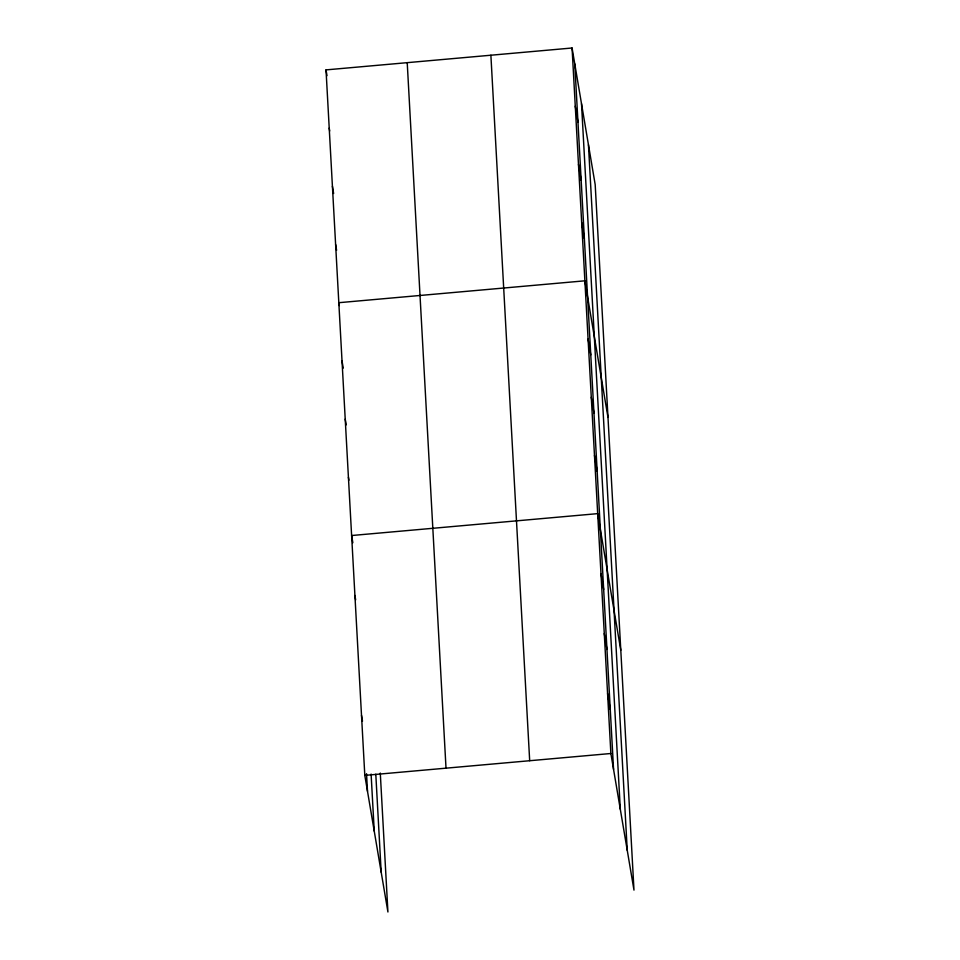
<?xml version="1.0" encoding="UTF-8"?>
<svg xmlns="http://www.w3.org/2000/svg" width="960" height="960" viewBox="0 0 960 960"><rect width="100%" height="100%" fill="white"/><g stroke="black" fill="none" stroke-linecap="round" stroke-linejoin="round"><path stroke-width="1.44" d="M380.28 773.052L387.924 912L364.812 775.392L326.016 69.888L572.076 48L595.188 184.608L633.984 890.112L610.872 753.504L572.076 48M364.812 775.392L610.872 753.504M575.28 106.2L577.968 122.076M578.484 164.412L581.172 180.288M581.676 222.612L584.364 238.488M607.992 417.42L584.88 280.812L338.82 302.7L339.312 305.592M588.084 339.024L590.772 354.9M591.288 397.224L593.964 413.1M594.48 455.436L597.168 471.312M620.784 650.244L597.684 513.636L351.624 535.524L352.848 542.736M600.984 573.6L603.672 589.476M604.284 633.576L606.96 649.452M607.572 693.54L610.26 709.416M326.016 69.888L327 75.66M329.22 128.088L329.712 130.98M332.424 186.288L333.636 193.512M335.616 244.5L336.6 250.272M342.024 360.912L343.248 368.124M345.228 419.112L346.2 424.884M348.42 477.312L348.912 480.204M354.924 595.488L355.656 599.82M361.512 715.428L362.496 721.2M588.444 144.768L627.24 850.272M581.508 103.716L620.304 809.22M574.764 63.876L613.56 769.38M490.884 55.224L529.68 760.728M407.22 62.664L446.016 768.168M375.792 774.156L381.18 872.16M371.1 774.072L374.244 831.108M366.54 773.712L367.5 791.268"/></g></svg>
